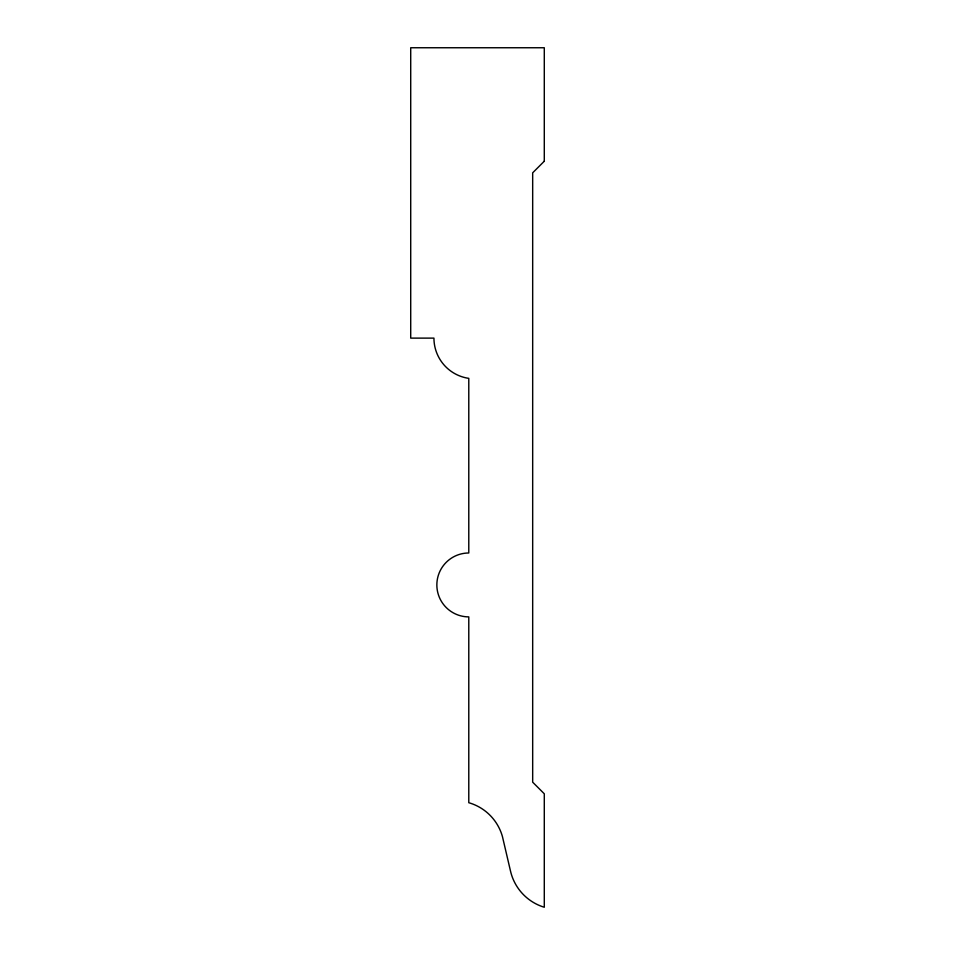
<?xml version="1.0" encoding="UTF-8"?>
<svg xmlns="http://www.w3.org/2000/svg" width="955" height="955" viewBox="0 0 955 955"><rect width="100%" height="100%" fill="white"/><g stroke="black" fill="none" stroke-linecap="round" stroke-linejoin="round"><path stroke-width="1.43" d="M544.29 161.204L532.675 172.819L532.675 782.181L544.29 793.796L544.29 907.25A49.373 49.373 0 0 1 510.495 871.032L502.437 836.58A48.956 48.956 0 0 0 468.786 802.713L468.786 616.882A31.945 31.945 0 0 1 436.853 584.938A31.945 31.945 0 0 1 468.786 552.993L468.786 378.359A40.647 40.647 0 0 1 433.94 338.118L410.71 338.118L410.71 47.75L544.29 47.75L544.29 161.204"/></g></svg>
